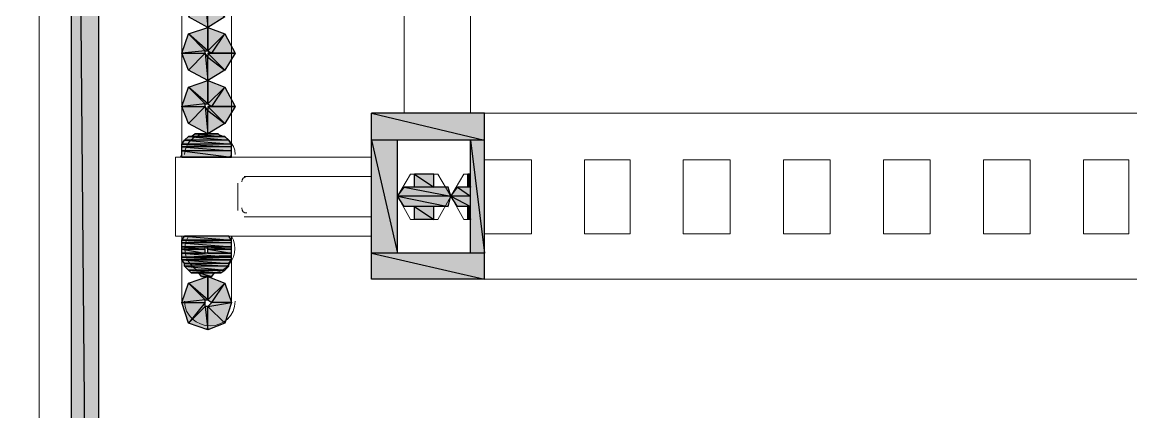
# Model space of a CAD drawing. Header units: millimetres. Extents: x 50 to 186, y -32 to 33.
# Drawn here: x 114.23 to 115.422, y -11.25 to -10.831 of the extents above; entities that cross this region are included whole.
import ezdxf

# ---------------------------------------------------------------- set-up
doc = ezdxf.new("R2010")
doc.units = ezdxf.units.MM
doc.layers.add('Prumada Eletrica', color=40, linetype='Continuous', lineweight=30)

msp = doc.modelspace()

# ---------------------------------------------------------------- hatches: boundary and pattern name
at = {"layer": 'Prumada Eletrica', "true_color": 0x000007}
h = msp.add_hatch(color=7, dxfattribs=at)
h.paths.add_polyline_path([(114.3123, -9.6885), (114.2829, -9.6885), (114.3123, -13.0324)])
h.paths.add_polyline_path([(114.2829, -9.6885), (114.3123, -13.0324), (114.2829, -13.0324)])
h = msp.add_hatch(color=7, dxfattribs=at)
h.paths.add_polyline_path([(114.4087, -10.8255), (114.4268, -10.8073), (114.4296, -10.8367)])
h.paths.add_polyline_path([(114.4268, -10.8073), (114.4296, -10.8367), (114.4296, -10.8115)])
h.paths.add_polyline_path([(114.4296, -10.8367), (114.4296, -10.8115), (114.4478, -10.8255)])
h.paths.add_polyline_path([(114.4296, -10.8115), (114.4478, -10.8255), (114.4296, -10.8073)])
h.paths.add_polyline_path([(114.4478, -10.8255), (114.4296, -10.8073), (114.4589, -10.8073)])
h.paths.add_polyline_path([(114.4296, -10.8073), (114.4589, -10.8073), (114.4338, -10.8073)])
h = msp.add_hatch(color=7, dxfattribs=at)
h.paths.add_polyline_path([(114.4296, -10.8367), (114.4296, -10.8618), (114.4087, -10.8437)])
h.paths.add_polyline_path([(114.4296, -10.8618), (114.4087, -10.8437), (114.4268, -10.8618)])
h.paths.add_polyline_path([(114.4087, -10.8437), (114.4268, -10.8618), (114.4017, -10.8646)])
h.paths.add_polyline_path([(114.4268, -10.8618), (114.4017, -10.8646), (114.4268, -10.8646)])
h.paths.add_polyline_path([(114.4017, -10.8646), (114.4268, -10.8646), (114.4087, -10.8828)])
h = msp.add_hatch(color=7, dxfattribs=at)
h.paths.add_polyline_path([(114.4589, -10.8646), (114.4338, -10.8646), (114.4478, -10.8437)])
h.paths.add_polyline_path([(114.4338, -10.8646), (114.4478, -10.8437), (114.4296, -10.8618)])
h.paths.add_polyline_path([(114.4478, -10.8437), (114.4296, -10.8618), (114.4296, -10.8367)])
h = msp.add_hatch(color=7, dxfattribs=at)
h.paths.add_polyline_path([(114.4087, -10.8828), (114.4268, -10.8646), (114.4296, -10.8939)])
h.paths.add_polyline_path([(114.4268, -10.8646), (114.4296, -10.8939), (114.4296, -10.8688)])
h.paths.add_polyline_path([(114.4296, -10.8939), (114.4296, -10.8688), (114.4478, -10.8828)])
h.paths.add_polyline_path([(114.4296, -10.8688), (114.4478, -10.8828), (114.4296, -10.8646)])
h.paths.add_polyline_path([(114.4478, -10.8828), (114.4296, -10.8646), (114.4589, -10.8646)])
h.paths.add_polyline_path([(114.4296, -10.8646), (114.4589, -10.8646), (114.4338, -10.8646)])
h = msp.add_hatch(color=7, dxfattribs=at)
h.paths.add_polyline_path([(114.4296, -10.8939), (114.4296, -10.9191), (114.4087, -10.9009)])
h.paths.add_polyline_path([(114.4296, -10.9191), (114.4087, -10.9009), (114.4268, -10.9191)])
h.paths.add_polyline_path([(114.4087, -10.9009), (114.4268, -10.9191), (114.4017, -10.9219)])
h.paths.add_polyline_path([(114.4268, -10.9191), (114.4017, -10.9219), (114.4268, -10.9219)])
h.paths.add_polyline_path([(114.4017, -10.9219), (114.4268, -10.9219), (114.4087, -10.94)])
h = msp.add_hatch(color=7, dxfattribs=at)
h.paths.add_polyline_path([(114.4589, -10.9219), (114.4338, -10.9219), (114.4478, -10.9009)])
h.paths.add_polyline_path([(114.4338, -10.9219), (114.4478, -10.9009), (114.4296, -10.9191)])
h.paths.add_polyline_path([(114.4478, -10.9009), (114.4296, -10.9191), (114.4296, -10.8939)])
h = msp.add_hatch(color=7, dxfattribs=at)
h.paths.add_polyline_path([(114.4087, -10.94), (114.4268, -10.9219), (114.4296, -10.9512)])
h.paths.add_polyline_path([(114.4268, -10.9219), (114.4296, -10.9512), (114.4296, -10.9261)])
h.paths.add_polyline_path([(114.4296, -10.9512), (114.4296, -10.9261), (114.4478, -10.94)])
h.paths.add_polyline_path([(114.4296, -10.9261), (114.4478, -10.94), (114.4296, -10.9219)])
h.paths.add_polyline_path([(114.4478, -10.94), (114.4296, -10.9219), (114.4589, -10.9219)])
h.paths.add_polyline_path([(114.4296, -10.9219), (114.4589, -10.9219), (114.4338, -10.9219)])
h = msp.add_hatch(color=7, dxfattribs=at)
h.paths.add_polyline_path([(114.7271, -10.9289), (114.6056, -10.9289), (114.7271, -10.9582)])
h.paths.add_polyline_path([(114.6056, -10.9289), (114.7271, -10.9582), (114.6056, -10.9582)])
h = msp.add_hatch(color=7, dxfattribs=at)
h.paths.add_polyline_path([(114.4478, -10.954), (114.4087, -10.954), (114.452, -10.9582)])
h.paths.add_polyline_path([(114.4087, -10.954), (114.452, -10.9582), (114.4045, -10.9582)])
h = msp.add_hatch(color=7, dxfattribs=at)
h.paths.add_polyline_path([(114.4408, -10.9512), (114.4156, -10.9512), (114.4436, -10.954)])
h.paths.add_polyline_path([(114.4156, -10.9512), (114.4436, -10.954), (114.4115, -10.954)])
h = msp.add_hatch(color=7, dxfattribs=at)
h.paths.add_polyline_path([(114.452, -10.9582), (114.4045, -10.9582), (114.4548, -10.9624)])
h.paths.add_polyline_path([(114.4045, -10.9582), (114.4548, -10.9624), (114.4017, -10.9624)])
h = msp.add_hatch(color=7, dxfattribs=at)
h.paths.add_polyline_path([(114.4548, -10.9624), (114.4017, -10.9624), (114.4548, -10.9652)])
h.paths.add_polyline_path([(114.4017, -10.9624), (114.4548, -10.9652), (114.4017, -10.9652)])
h = msp.add_hatch(color=7, dxfattribs=at)
h.paths.add_polyline_path([(114.4548, -10.9652), (114.4017, -10.9652), (114.4548, -10.9694)])
h.paths.add_polyline_path([(114.4017, -10.9652), (114.4548, -10.9694), (114.4017, -10.9694)])
h = msp.add_hatch(color=7, dxfattribs=at)
h.paths.add_polyline_path([(114.6335, -10.9582), (114.6056, -10.9582), (114.6335, -11.0797)])
h.paths.add_polyline_path([(114.6056, -10.9582), (114.6335, -11.0797), (114.6056, -11.0797)])
h = msp.add_hatch(color=7, dxfattribs=at)
h.paths.add_polyline_path([(114.7271, -10.9582), (114.7118, -10.9582), (114.7271, -11.0797)])
h.paths.add_polyline_path([(114.7118, -10.9582), (114.7271, -11.0797), (114.7118, -11.0797)])
h = msp.add_hatch(color=7, dxfattribs=at)
h.paths.add_polyline_path([(114.4548, -10.9694), (114.4017, -10.9694), (114.4548, -10.9763)])
h.paths.add_polyline_path([(114.4017, -10.9694), (114.4548, -10.9763), (114.4017, -10.9763)])
h.paths.add_polyline_path([(114.4548, -10.9763), (114.4017, -10.9763)])
h.paths.add_polyline_path([(114.4017, -10.9763), (114.4548, -10.9763)])
h = msp.add_hatch(color=7, dxfattribs=at)
h.paths.add_polyline_path([(114.6726, -10.9945), (114.6517, -10.9945), (114.6726, -11.0085)])
h.paths.add_polyline_path([(114.6517, -10.9945), (114.6726, -11.0085), (114.6517, -11.0085)])
h = msp.add_hatch(color=7, dxfattribs=at)
h.paths.add_polyline_path([(114.7118, -10.9945), (114.709, -10.9945), (114.7118, -11.0085)])
h.paths.add_polyline_path([(114.709, -10.9945), (114.7118, -11.0085), (114.709, -11.0085)])
h = msp.add_hatch(color=7, dxfattribs=at)
h.paths.add_polyline_path([(114.688, -11.0085), (114.6405, -11.0085), (114.6908, -11.0182)])
h.paths.add_polyline_path([(114.6405, -11.0085), (114.6908, -11.0182), (114.6335, -11.0182)])
h = msp.add_hatch(color=7, dxfattribs=at)
h.paths.add_polyline_path([(114.7118, -11.0085), (114.6978, -11.0085), (114.7118, -11.0182)])
h.paths.add_polyline_path([(114.6978, -11.0085), (114.7118, -11.0182), (114.6908, -11.0182)])
h = msp.add_hatch(color=7, dxfattribs=at)
h.paths.add_polyline_path([(114.6908, -11.0182), (114.6335, -11.0182), (114.688, -11.0294)])
h.paths.add_polyline_path([(114.6335, -11.0182), (114.688, -11.0294), (114.6405, -11.0294)])
h = msp.add_hatch(color=7, dxfattribs=at)
h.paths.add_polyline_path([(114.7118, -11.0182), (114.6908, -11.0182), (114.7118, -11.0294)])
h.paths.add_polyline_path([(114.6908, -11.0182), (114.7118, -11.0294), (114.6978, -11.0294)])
h = msp.add_hatch(color=7, dxfattribs=at)
h.paths.add_polyline_path([(114.6726, -11.0294), (114.6517, -11.0294), (114.6726, -11.0434)])
h.paths.add_polyline_path([(114.6517, -11.0294), (114.6726, -11.0434), (114.6517, -11.0434)])
h = msp.add_hatch(color=7, dxfattribs=at)
h.paths.add_polyline_path([(114.7118, -11.0294), (114.709, -11.0294), (114.7118, -11.0434)])
h.paths.add_polyline_path([(114.709, -11.0294), (114.7118, -11.0434), (114.709, -11.0434)])
h = msp.add_hatch(color=7, dxfattribs=at)
h.paths.add_polyline_path([(114.452, -11.0615), (114.4045, -11.0615), (114.4548, -11.0657)])
h.paths.add_polyline_path([(114.4045, -11.0615), (114.4548, -11.0657), (114.4017, -11.0657)])
h.paths.add_polyline_path([(114.4548, -11.0657), (114.4017, -11.0657)])
h.paths.add_polyline_path([(114.4017, -11.0657), (114.4548, -11.0657)])
h = msp.add_hatch(color=7, dxfattribs=at)
h.paths.add_polyline_path([(114.4548, -11.0657), (114.4017, -11.0657), (114.4548, -11.0685)])
h.paths.add_polyline_path([(114.4017, -11.0657), (114.4548, -11.0685), (114.4017, -11.0685)])
h = msp.add_hatch(color=7, dxfattribs=at)
h.paths.add_polyline_path([(114.4548, -11.0685), (114.4017, -11.0685), (114.4548, -11.0727)])
h.paths.add_polyline_path([(114.4017, -11.0685), (114.4548, -11.0727), (114.4017, -11.0727)])
h.paths.add_polyline_path([(114.4548, -11.0727), (114.4017, -11.0727)])
h.paths.add_polyline_path([(114.4017, -11.0727), (114.4548, -11.0727)])
h.paths.add_polyline_path([(114.4548, -11.0727), (114.4296, -11.0727)])
h.paths.add_polyline_path([(114.4548, -11.0727), (114.4296, -11.0727)])
h = msp.add_hatch(color=7, dxfattribs=at)
h.paths.add_polyline_path([(114.4268, -11.0727), (114.4017, -11.0727), (114.4268, -11.0755)])
h.paths.add_polyline_path([(114.4017, -11.0727), (114.4268, -11.0755), (114.4017, -11.0755)])
h.paths.add_polyline_path([(114.4268, -11.0755), (114.4017, -11.0755)])
h.paths.add_polyline_path([(114.4017, -11.0755), (114.4268, -11.0755)])
h = msp.add_hatch(color=7, dxfattribs=at)
h.paths.add_polyline_path([(114.4548, -11.0727), (114.4296, -11.0727), (114.4548, -11.0755)])
h.paths.add_polyline_path([(114.4296, -11.0727), (114.4548, -11.0755), (114.4296, -11.0755)])
h = msp.add_hatch(color=7, dxfattribs=at)
h.paths.add_polyline_path([(114.4268, -11.0755), (114.4017, -11.0755), (114.4268, -11.0797)])
h.paths.add_polyline_path([(114.4017, -11.0755), (114.4268, -11.0797), (114.4017, -11.0797)])
h = msp.add_hatch(color=7, dxfattribs=at)
h.paths.add_polyline_path([(114.4548, -11.0797), (114.4017, -11.0797), (114.4548, -11.0839)])
h.paths.add_polyline_path([(114.4017, -11.0797), (114.4548, -11.0839), (114.4017, -11.0839)])
h.paths.add_polyline_path([(114.4548, -11.0839), (114.4017, -11.0839)])
h.paths.add_polyline_path([(114.4017, -11.0839), (114.4548, -11.0839), (114.4548, -11.0825)])
h = msp.add_hatch(color=7, dxfattribs=at)
h.paths.add_polyline_path([(114.4548, -11.0839), (114.4017, -11.0839), (114.4548, -11.0867)])
h.paths.add_polyline_path([(114.4017, -11.0839), (114.4548, -11.0867), (114.4017, -11.0867)])
h.paths.add_polyline_path([(114.4548, -11.0867), (114.4017, -11.0867)])
h.paths.add_polyline_path([(114.4017, -11.0867), (114.4548, -11.0867)])
h = msp.add_hatch(color=7, dxfattribs=at)
h.paths.add_polyline_path([(114.4548, -11.0867), (114.4017, -11.0867), (114.452, -11.0909)])
h.paths.add_polyline_path([(114.4017, -11.0867), (114.452, -11.0909), (114.4045, -11.0909)])
h = msp.add_hatch(color=7, dxfattribs=at)
h.paths.add_polyline_path([(114.4548, -11.0755), (114.4296, -11.0755), (114.4548, -11.0797)])
h.paths.add_polyline_path([(114.4296, -11.0755), (114.4548, -11.0797), (114.4296, -11.0797)])
h = msp.add_hatch(color=7, dxfattribs=at)
h.paths.add_polyline_path([(114.7271, -11.0797), (114.6056, -11.0797), (114.7271, -11.1076)])
h.paths.add_polyline_path([(114.6056, -11.0797), (114.7271, -11.1076), (114.6056, -11.1076)])
h = msp.add_hatch(color=7, dxfattribs=at)
h.paths.add_polyline_path([(114.452, -11.0909), (114.4045, -11.0909), (114.452, -11.0937)])
h.paths.add_polyline_path([(114.4045, -11.0909), (114.452, -11.0937), (114.4045, -11.0937)])
h = msp.add_hatch(color=7, dxfattribs=at)
h.paths.add_polyline_path([(114.452, -11.0937), (114.4045, -11.0937), (114.4478, -11.0979)])
h.paths.add_polyline_path([(114.4045, -11.0937), (114.4478, -11.0979), (114.4087, -11.0979)])
h.paths.add_polyline_path([(114.4478, -11.0979), (114.4087, -11.0979)])
h.paths.add_polyline_path([(114.4087, -11.0979), (114.4478, -11.0979)])
h = msp.add_hatch(color=7, dxfattribs=at)
h.paths.add_polyline_path([(114.4478, -11.0979), (114.4087, -11.0979), (114.4436, -11.1007)])
h.paths.add_polyline_path([(114.4087, -11.0979), (114.4436, -11.1007), (114.4115, -11.1007)])
h.paths.add_polyline_path([(114.4436, -11.1007), (114.4115, -11.1007)])
h.paths.add_polyline_path([(114.4115, -11.1007), (114.4436, -11.1007)])
h = msp.add_hatch(color=7, dxfattribs=at)
h.paths.add_polyline_path([(114.4296, -11.1048), (114.4296, -11.13), (114.4087, -11.1118)])
h.paths.add_polyline_path([(114.4296, -11.13), (114.4087, -11.1118), (114.4268, -11.13)])
h.paths.add_polyline_path([(114.4087, -11.1118), (114.4268, -11.13), (114.4017, -11.1328)])
h.paths.add_polyline_path([(114.4268, -11.13), (114.4017, -11.1328), (114.4268, -11.1328)])
h.paths.add_polyline_path([(114.4017, -11.1328), (114.4268, -11.1328), (114.4087, -11.1551)])
h.paths.add_polyline_path([(114.4268, -11.1328), (114.4087, -11.1551), (114.4268, -11.137)])
h.paths.add_polyline_path([(114.4087, -11.1551), (114.4268, -11.137), (114.4296, -11.1621)])
h.paths.add_polyline_path([(114.4268, -11.137), (114.4296, -11.1621), (114.4296, -11.137)])
h.paths.add_polyline_path([(114.4296, -11.1621), (114.4296, -11.137), (114.4478, -11.1551)])
h = msp.add_hatch(color=7, dxfattribs=at)
h.paths.add_polyline_path([(114.4366, -11.1007), (114.4198, -11.1007), (114.4338, -11.1048)])
h.paths.add_polyline_path([(114.4198, -11.1007), (114.4338, -11.1048), (114.4226, -11.1048)])
h.paths.add_polyline_path([(114.4338, -11.1048), (114.4226, -11.1048), (114.4268, -11.1048)])
h = msp.add_hatch(color=7, dxfattribs=at)
h.paths.add_polyline_path([(114.4548, -11.1328), (114.4338, -11.1328), (114.4478, -11.1118)])
h.paths.add_polyline_path([(114.4338, -11.1328), (114.4478, -11.1118), (114.4296, -11.13)])
h.paths.add_polyline_path([(114.4478, -11.1118), (114.4296, -11.13), (114.4296, -11.1048)])
h = msp.add_hatch(color=7, dxfattribs=at)
h.paths.add_polyline_path([(114.4478, -11.1551), (114.4296, -11.137), (114.4548, -11.1328)])
h.paths.add_polyline_path([(114.4296, -11.137), (114.4548, -11.1328), (114.4338, -11.1328)])

# ---------------------------------------------------------------- linework, layer by layer
at = {"layer": 'Prumada Eletrica', "color": 7, "linetype": 'Continuous', "lineweight": 20, "true_color": 0x000007}
for points in [[(112.3917, -9.3282), (114.248, -9.3282), (114.248, -13.0324), (112.3917, -13.0324)], [(114.248, -9.3282), (116.1001, -9.3282), (116.1001, -13.0324), (114.248, -13.0324)], [(115.1741, -10.9289), (115.7454, -10.9289), (115.7454, -11.1076), (114.6056, -11.1076), (114.6056, -10.9289)], [(114.7271, -11.0588), (114.7774, -11.0588), (114.7774, -10.9791), (114.7271, -10.9791)], [(114.8347, -11.0588), (114.8836, -11.0588), (114.8836, -10.9791), (114.8347, -10.9791)], [(114.9408, -11.0588), (114.9911, -11.0588), (114.9911, -10.9791), (114.9408, -10.9791)], [(115.0484, -11.0588), (115.0987, -11.0588), (115.0987, -10.9791), (115.0484, -10.9791)], [(115.1559, -11.0588), (115.2062, -11.0588), (115.2062, -10.9791), (115.1559, -10.9791)], [(115.2635, -11.0588), (115.3138, -11.0588), (115.3138, -10.9791), (115.2635, -10.9791)], [(115.371, -11.0588), (115.4199, -11.0588), (115.4199, -10.9791), (115.371, -10.9791)], [(114.6475, -10.9945), (114.6335, -11.0182), (114.6475, -11.0434), (114.6768, -11.0434), (114.6908, -11.0182), (114.6768, -10.9945)]]:
    msp.add_lwpolyline(points, close=True, dxfattribs=at)
for points in [[(114.3123, -13.0324), (114.3123, -9.4748), (114.3123, -9.4748)], [(114.248, -9.553), (114.248, -13.0324), (112.3917, -13.0324), (112.3917, -9.553)], [(116.1001, -9.553), (116.1001, -13.0324), (114.248, -13.0324), (114.248, -9.553)], [(114.2829, -9.6885), (114.2829, -13.0324), (114.3123, -13.0324), (114.269, -13.0324)], [(114.4017, -10.9763), (114.4017, -10.0685), (114.4017, -10.0685)], [(114.4548, -10.0685), (114.4548, -10.9763), (114.4548, -10.9763)], [(114.7118, -10.9289), (114.7118, -10.5866), (114.7118, -10.5866)], [(114.6405, -10.9289), (114.6405, -10.8157), (114.7118, -10.8157)], [(114.7271, -10.9289), (114.7271, -11.1076), (114.7271, -11.1076)], [(114.4338, -10.9512), (114.4296, -10.9512), (114.4268, -10.9512)], [(114.7118, -10.9582), (114.6335, -10.9582), (114.6335, -11.0797), (114.7118, -11.0797)], [(114.7118, -10.9582), (114.7118, -11.0797), (114.7118, -11.0797)], [(114.6056, -10.9763), (114.3947, -10.9763), (114.3947, -11.0615), (114.6056, -11.0615)], [(114.3947, -10.9763), (114.4981, -10.9763), (114.4981, -10.9763)], [(114.4017, -10.9763), (114.4003, -10.9749), (114.4003, -10.9749)], [(114.4548, -10.9763), (114.4534, -10.9749), (114.4534, -10.9749)], [(114.4687, -10.9973), (114.6056, -10.9973), (114.6056, -10.9973)], [(114.6517, -10.9945), (114.6517, -11.0085), (114.6517, -11.0085)], [(114.6726, -10.9945), (114.6726, -11.0085), (114.6726, -11.0085)], [(114.7118, -10.9945), (114.7048, -10.9945), (114.6908, -11.0182), (114.7048, -11.0434), (114.7118, -11.0434)], [(114.7048, -10.9945), (114.709, -10.9945), (114.709, -11.0085)], [(114.4617, -11.0336), (114.4617, -11.0043), (114.4617, -11.0043)], [(114.6405, -11.0085), (114.6517, -11.0085), (114.6517, -11.0085)], [(114.6726, -11.0085), (114.688, -11.0085), (114.688, -11.0085)], [(114.6978, -11.0085), (114.709, -11.0085), (114.709, -11.0085)], [(114.6405, -11.0294), (114.6517, -11.0294), (114.6517, -11.0294)], [(114.6517, -11.0294), (114.6517, -11.0434), (114.6517, -11.0434)], [(114.6726, -11.0294), (114.6726, -11.0434), (114.6726, -11.0434)], [(114.6726, -11.0294), (114.688, -11.0294), (114.688, -11.0294)], [(114.6978, -11.0294), (114.709, -11.0294), (114.709, -11.0294)], [(114.709, -11.0294), (114.709, -11.0434), (114.709, -11.0434)], [(114.6056, -11.0406), (114.4687, -11.0406), (114.4687, -11.0406)], [(114.4017, -11.1328), (114.4017, -11.0615), (114.4017, -11.0615)], [(114.4548, -11.0615), (114.4548, -11.1328), (114.4548, -11.1328)], [(114.4296, -11.0755), (114.4282, -11.0741), (114.4282, -11.0741)], [(114.4296, -11.1621), (114.4282, -11.1607), (114.4282, -11.1607)]]:
    msp.add_lwpolyline(points, dxfattribs=at)
at = {"layer": 'Prumada Eletrica', "color": 7, "linetype": 'Continuous', "lineweight": -2, "true_color": 0x000007}
for points in [[(114.3123, -9.6885), (114.2829, -9.6885), (114.3123, -13.0324)], [(114.2829, -9.6885), (114.3123, -13.0324), (114.2829, -13.0324)], [(114.4087, -10.8255), (114.4268, -10.8073), (114.4296, -10.8367)], [(114.4268, -10.8073), (114.4296, -10.8367), (114.4296, -10.8115)], [(114.4296, -10.8367), (114.4296, -10.8115), (114.4478, -10.8255)], [(114.4087, -10.8437), (114.4268, -10.8618), (114.4017, -10.8646)], [(114.4296, -10.8367), (114.4296, -10.8618), (114.4087, -10.8437)], [(114.4296, -10.8618), (114.4087, -10.8437), (114.4268, -10.8618)], [(114.4478, -10.8437), (114.4296, -10.8618), (114.4296, -10.8367)], [(114.4338, -10.8646), (114.4478, -10.8437), (114.4296, -10.8618)], [(114.4589, -10.8646), (114.4338, -10.8646), (114.4478, -10.8437)], [(114.4268, -10.8618), (114.4017, -10.8646), (114.4268, -10.8646)], [(114.4017, -10.8646), (114.4268, -10.8646), (114.4087, -10.8828)], [(114.4087, -10.8828), (114.4268, -10.8646), (114.4296, -10.8939)], [(114.4268, -10.8646), (114.4296, -10.8939), (114.4296, -10.8688)], [(114.4296, -10.8688), (114.4478, -10.8828), (114.4296, -10.8646)], [(114.4478, -10.8828), (114.4296, -10.8646), (114.4589, -10.8646)], [(114.4296, -10.8646), (114.4589, -10.8646), (114.4338, -10.8646)], [(114.4296, -10.8939), (114.4296, -10.8688), (114.4478, -10.8828)], [(114.4296, -10.8939), (114.4296, -10.9191), (114.4087, -10.9009)], [(114.4478, -10.9009), (114.4296, -10.9191), (114.4296, -10.8939)], [(114.4087, -10.9009), (114.4268, -10.9191), (114.4017, -10.9219)], [(114.4296, -10.9191), (114.4087, -10.9009), (114.4268, -10.9191)], [(114.4338, -10.9219), (114.4478, -10.9009), (114.4296, -10.9191)], [(114.4589, -10.9219), (114.4338, -10.9219), (114.4478, -10.9009)], [(114.4268, -10.9191), (114.4017, -10.9219), (114.4268, -10.9219)], [(114.4017, -10.9219), (114.4268, -10.9219), (114.4087, -10.94)], [(114.4087, -10.94), (114.4268, -10.9219), (114.4296, -10.9512)], [(114.4268, -10.9219), (114.4296, -10.9512), (114.4296, -10.9261)], [(114.4296, -10.9261), (114.4478, -10.94), (114.4296, -10.9219)], [(114.4478, -10.94), (114.4296, -10.9219), (114.4589, -10.9219)], [(114.4296, -10.9219), (114.4589, -10.9219), (114.4338, -10.9219)], [(114.4296, -10.9512), (114.4296, -10.9261), (114.4478, -10.94)], [(114.7271, -10.9289), (114.6056, -10.9289), (114.7271, -10.9582)], [(114.6056, -10.9289), (114.7271, -10.9582), (114.6056, -10.9582)], [(114.4087, -10.954), (114.452, -10.9582), (114.4045, -10.9582)], [(114.4115, -10.954), (114.4478, -10.954), (114.4087, -10.954)], [(114.4478, -10.954), (114.4087, -10.954), (114.452, -10.9582)], [(114.4156, -10.9512), (114.4436, -10.954), (114.4115, -10.954)], [(114.4436, -10.954), (114.4115, -10.954), (114.4478, -10.954)], [(114.4198, -10.9512), (114.4408, -10.9512), (114.4156, -10.9512)], [(114.4408, -10.9512), (114.4156, -10.9512), (114.4436, -10.954)], [(114.4268, -10.9512), (114.4366, -10.9512), (114.4198, -10.9512)], [(114.4366, -10.9512), (114.4198, -10.9512), (114.4408, -10.9512)], [(114.4338, -10.9512), (114.4268, -10.9512), (114.4366, -10.9512)], [(114.4045, -10.9582), (114.4548, -10.9624), (114.4017, -10.9624)], [(114.4548, -10.9624), (114.4017, -10.9624), (114.4548, -10.9652)], [(114.4017, -10.9624), (114.4548, -10.9652), (114.4017, -10.9652)], [(114.4548, -10.9652), (114.4017, -10.9652), (114.4548, -10.9694)], [(114.4017, -10.9652), (114.4548, -10.9694), (114.4017, -10.9694)], [(114.452, -10.9582), (114.4045, -10.9582), (114.4548, -10.9624)], [(114.6335, -10.9582), (114.6056, -10.9582), (114.6335, -11.0797)], [(114.6056, -10.9582), (114.6335, -11.0797), (114.6056, -11.0797)], [(114.7271, -10.9582), (114.7118, -10.9582), (114.7271, -11.0797)], [(114.7118, -10.9582), (114.7271, -11.0797), (114.7118, -11.0797)], [(114.4548, -10.9694), (114.4017, -10.9694), (114.4548, -10.9763)], [(114.4017, -10.9694), (114.4548, -10.9763), (114.4017, -10.9763)], [(114.4548, -10.9763), (114.4017, -10.9763)], [(114.4017, -10.9763), (114.4548, -10.9763), (114.4548, -10.9763)], [(114.6726, -10.9945), (114.6517, -10.9945), (114.6726, -11.0085)], [(114.6517, -10.9945), (114.6726, -11.0085), (114.6517, -11.0085)], [(114.7118, -10.9945), (114.709, -10.9945), (114.7118, -11.0085)], [(114.709, -10.9945), (114.7118, -11.0085), (114.709, -11.0085)], [(114.6405, -11.0085), (114.6908, -11.0182), (114.6335, -11.0182)], [(114.688, -11.0085), (114.6405, -11.0085), (114.6908, -11.0182)], [(114.6978, -11.0085), (114.7118, -11.0182), (114.6908, -11.0182)], [(114.7118, -11.0085), (114.6978, -11.0085), (114.7118, -11.0182)], [(114.6908, -11.0182), (114.6335, -11.0182), (114.688, -11.0294)], [(114.6335, -11.0182), (114.688, -11.0294), (114.6405, -11.0294)], [(114.7118, -11.0182), (114.6908, -11.0182), (114.7118, -11.0294)], [(114.6908, -11.0182), (114.7118, -11.0294), (114.6978, -11.0294)], [(114.6726, -11.0294), (114.6517, -11.0294), (114.6726, -11.0434)], [(114.6517, -11.0294), (114.6726, -11.0434), (114.6517, -11.0434)], [(114.7118, -11.0294), (114.709, -11.0294), (114.7118, -11.0434)], [(114.709, -11.0294), (114.7118, -11.0434), (114.709, -11.0434)], [(114.4045, -11.0615), (114.4548, -11.0657), (114.4017, -11.0657)], [(114.452, -11.0615), (114.4045, -11.0615), (114.4548, -11.0657)], [(114.4548, -11.0657), (114.4017, -11.0657)], [(114.4017, -11.0657), (114.4548, -11.0657), (114.4548, -11.0657)], [(114.4548, -11.0657), (114.4017, -11.0657), (114.4548, -11.0685)], [(114.4017, -11.0657), (114.4548, -11.0685), (114.4017, -11.0685)], [(114.4548, -11.0685), (114.4017, -11.0685), (114.4548, -11.0727)], [(114.4017, -11.0685), (114.4548, -11.0727), (114.4017, -11.0727)], [(114.4548, -11.0727), (114.4017, -11.0727)], [(114.4017, -11.0727), (114.4548, -11.0727), (114.4548, -11.0727)], [(114.4017, -11.0727), (114.4268, -11.0727), (114.4268, -11.0727)], [(114.4268, -11.0727), (114.4268, -11.0727), (114.4017, -11.0727)], [(114.4017, -11.0727), (114.4268, -11.0727), (114.4268, -11.0727)], [(114.4268, -11.0727), (114.4268, -11.0727), (114.4017, -11.0727)], [(114.4017, -11.0727), (114.4268, -11.0727), (114.4268, -11.0727)], [(114.4268, -11.0727), (114.4268, -11.0727), (114.4017, -11.0727)], [(114.4017, -11.0727), (114.4268, -11.0727), (114.4268, -11.0727)], [(114.4268, -11.0727), (114.4268, -11.0727), (114.4017, -11.0727)], [(114.4017, -11.0727), (114.4268, -11.0727), (114.4268, -11.0727)], [(114.4268, -11.0727), (114.4268, -11.0727), (114.4017, -11.0727)], [(114.4268, -11.0727), (114.4017, -11.0727), (114.4268, -11.0755)], [(114.4017, -11.0727), (114.4268, -11.0755), (114.4017, -11.0755)], [(114.4548, -11.0727), (114.4548, -11.0727), (114.4296, -11.0727)], [(114.4548, -11.0727), (114.4296, -11.0727)], [(114.4296, -11.0727), (114.4548, -11.0727), (114.4548, -11.0727)], [(114.4548, -11.0727), (114.4548, -11.0727), (114.4296, -11.0727)], [(114.4296, -11.0727), (114.4548, -11.0727), (114.4548, -11.0727)], [(114.4548, -11.0727), (114.4548, -11.0727), (114.4296, -11.0727)], [(114.4296, -11.0727), (114.4548, -11.0727), (114.4548, -11.0727)], [(114.4548, -11.0727), (114.4548, -11.0727), (114.4296, -11.0727)], [(114.4296, -11.0727), (114.4548, -11.0727), (114.4548, -11.0727)], [(114.4548, -11.0727), (114.4548, -11.0727), (114.4296, -11.0727)], [(114.4548, -11.0727), (114.4296, -11.0727), (114.4548, -11.0755)], [(114.4296, -11.0727), (114.4548, -11.0755), (114.4296, -11.0755)], [(114.4268, -11.0755), (114.4017, -11.0755)], [(114.4017, -11.0755), (114.4268, -11.0755), (114.4268, -11.0755)], [(114.4017, -11.0755), (114.4268, -11.0755), (114.4268, -11.0755)], [(114.4268, -11.0755), (114.4268, -11.0755), (114.4017, -11.0755)], [(114.4017, -11.0755), (114.4268, -11.0755), (114.4268, -11.0755)], [(114.4268, -11.0755), (114.4268, -11.0755), (114.4017, -11.0755)], [(114.4017, -11.0755), (114.4268, -11.0755), (114.4268, -11.0755)], [(114.4268, -11.0755), (114.4268, -11.0755), (114.4017, -11.0755)], [(114.4268, -11.0755), (114.4017, -11.0755)], [(114.4017, -11.0755), (114.4268, -11.0755), (114.4268, -11.0755)], [(114.4017, -11.0755), (114.4268, -11.0755), (114.4268, -11.0755)], [(114.4268, -11.0755), (114.4268, -11.0755), (114.4017, -11.0755)], [(114.4017, -11.0755), (114.4268, -11.0755), (114.4268, -11.0755)], [(114.4268, -11.0755), (114.4268, -11.0755), (114.4017, -11.0755)], [(114.4268, -11.0755), (114.4017, -11.0755), (114.4268, -11.0797)], [(114.4017, -11.0755), (114.4268, -11.0797), (114.4017, -11.0797)], [(114.4017, -11.0797), (114.4268, -11.0797), (114.4268, -11.0797)], [(114.4268, -11.0797), (114.4268, -11.0797), (114.4017, -11.0797)], [(114.4017, -11.0797), (114.4268, -11.0797), (114.4268, -11.0797)], [(114.4268, -11.0797), (114.4268, -11.0797), (114.4017, -11.0797)], [(114.4017, -11.0797), (114.4268, -11.0797), (114.4268, -11.0797)], [(114.4268, -11.0797), (114.4268, -11.0797), (114.4017, -11.0797)], [(114.4017, -11.0797), (114.4268, -11.0797), (114.4268, -11.0797)], [(114.4268, -11.0797), (114.4268, -11.0797), (114.4017, -11.0797)], [(114.4548, -11.0797), (114.4017, -11.0797), (114.4548, -11.0839)], [(114.4017, -11.0797), (114.4548, -11.0839), (114.4017, -11.0839)], [(114.4017, -11.0839), (114.4548, -11.0839), (114.4548, -11.0825)], [(114.4548, -11.0839), (114.4017, -11.0839)], [(114.4548, -11.0839), (114.4017, -11.0839), (114.4548, -11.0867)], [(114.4017, -11.0839), (114.4548, -11.0867), (114.4017, -11.0867)], [(114.4548, -11.0867), (114.4017, -11.0867)], [(114.4017, -11.0867), (114.4548, -11.0867), (114.4548, -11.0867)], [(114.4548, -11.0867), (114.4017, -11.0867), (114.452, -11.0909)], [(114.4017, -11.0867), (114.452, -11.0909), (114.4045, -11.0909)], [(114.4296, -11.0755), (114.4548, -11.0755), (114.4548, -11.0755)], [(114.4548, -11.0755), (114.4548, -11.0755), (114.4296, -11.0755)], [(114.4548, -11.0755), (114.4296, -11.0755)], [(114.4296, -11.0755), (114.4548, -11.0755), (114.4338, -11.0755)], [(114.4338, -11.0755), (114.4548, -11.0755), (114.4296, -11.0755)], [(114.4296, -11.0755), (114.4548, -11.0755), (114.4548, -11.0755)], [(114.4548, -11.0755), (114.4548, -11.0755), (114.4296, -11.0755)], [(114.4296, -11.0755), (114.4548, -11.0755), (114.4548, -11.0755)], [(114.4548, -11.0755), (114.4548, -11.0755), (114.4296, -11.0755)], [(114.4548, -11.0755), (114.4296, -11.0755)], [(114.4296, -11.0755), (114.4548, -11.0755), (114.4548, -11.0755)], [(114.4548, -11.0755), (114.4296, -11.0755), (114.4548, -11.0797)], [(114.4296, -11.0755), (114.4548, -11.0797), (114.4296, -11.0797)], [(114.4296, -11.0797), (114.4548, -11.0797), (114.4548, -11.0797)], [(114.4548, -11.0797), (114.4548, -11.0797), (114.4296, -11.0797)], [(114.4296, -11.0797), (114.4548, -11.0797), (114.4548, -11.0797)], [(114.4548, -11.0797), (114.4548, -11.0797), (114.4296, -11.0797)], [(114.4296, -11.0797), (114.4548, -11.0797), (114.4548, -11.0797)], [(114.4548, -11.0797), (114.4548, -11.0797), (114.4296, -11.0797)], [(114.4296, -11.0797), (114.4548, -11.0797), (114.4548, -11.0797)], [(114.4548, -11.0797), (114.4548, -11.0797), (114.4296, -11.0797)], [(114.4548, -11.0755), (114.4338, -11.0755)], [(114.7271, -11.0797), (114.6056, -11.0797), (114.7271, -11.1076)], [(114.6056, -11.0797), (114.7271, -11.1076), (114.6056, -11.1076)], [(114.452, -11.0909), (114.4045, -11.0909), (114.452, -11.0937)], [(114.4045, -11.0909), (114.452, -11.0937), (114.4045, -11.0937)], [(114.452, -11.0937), (114.4045, -11.0937), (114.4478, -11.0979)], [(114.4045, -11.0937), (114.4478, -11.0979), (114.4087, -11.0979)], [(114.4478, -11.0979), (114.4087, -11.0979)], [(114.4087, -11.0979), (114.4478, -11.0979), (114.4478, -11.0979)], [(114.4478, -11.0979), (114.4087, -11.0979), (114.4436, -11.1007)], [(114.4087, -11.0979), (114.4436, -11.1007), (114.4115, -11.1007)], [(114.4296, -11.1048), (114.4296, -11.13), (114.4087, -11.1118)], [(114.4436, -11.1007), (114.4115, -11.1007)], [(114.4115, -11.1007), (114.4436, -11.1007), (114.4436, -11.1007)], [(114.4436, -11.1007), (114.4115, -11.1007), (114.4408, -11.1007)], [(114.4115, -11.1007), (114.4408, -11.1007), (114.4156, -11.1007)], [(114.4408, -11.1007), (114.4156, -11.1007), (114.4366, -11.1007)], [(114.4156, -11.1007), (114.4366, -11.1007), (114.4198, -11.1007)], [(114.4366, -11.1007), (114.4198, -11.1007), (114.4338, -11.1048)], [(114.4198, -11.1007), (114.4338, -11.1048), (114.4226, -11.1048)], [(114.4338, -11.1048), (114.4226, -11.1048), (114.4268, -11.1048)], [(114.4226, -11.1048), (114.4338, -11.1048), (114.4338, -11.1048)], [(114.4338, -11.1048), (114.4338, -11.1048), (114.4226, -11.1048)], [(114.4478, -11.1118), (114.4296, -11.13), (114.4296, -11.1048)], [(114.4087, -11.1118), (114.4268, -11.13), (114.4017, -11.1328)], [(114.4296, -11.13), (114.4087, -11.1118), (114.4268, -11.13)], [(114.4338, -11.1328), (114.4478, -11.1118), (114.4296, -11.13)], [(114.4548, -11.1328), (114.4338, -11.1328), (114.4478, -11.1118)], [(114.4268, -11.13), (114.4017, -11.1328), (114.4268, -11.1328)], [(114.4017, -11.1328), (114.4268, -11.1328), (114.4087, -11.1551)], [(114.4268, -11.1328), (114.4087, -11.1551), (114.4268, -11.137)], [(114.4478, -11.1551), (114.4296, -11.137), (114.4548, -11.1328)], [(114.4296, -11.137), (114.4548, -11.1328), (114.4338, -11.1328)], [(114.4087, -11.1551), (114.4268, -11.137), (114.4296, -11.1621)], [(114.4268, -11.137), (114.4296, -11.1621), (114.4296, -11.137)], [(114.4296, -11.1621), (114.4296, -11.137), (114.4478, -11.1551)]]:
    msp.add_lwpolyline(points, close=True, dxfattribs=at)
at = {"layer": 'Prumada Eletrica', "color": 7, "linetype": 'Continuous', "lineweight": 20, "true_color": 0x000007}
for points in [[(114.4282, -10.9512), (114.4156, -10.9512), (114.4045, -10.961), (114.4045, -10.9736)], [(114.4589, -10.9736), (114.4589, -10.961), (114.4478, -10.9512), (114.4352, -10.9512)], [(114.4715, -10.9973), (114.4687, -10.9973), (114.4659, -11.0001), (114.4659, -11.0029)], [(114.4659, -11.0308), (114.4659, -11.035), (114.4687, -11.0364), (114.4715, -11.0364)], [(114.4045, -11.1314), (114.4045, -11.1467), (114.417, -11.1579), (114.4324, -11.1579)], [(114.4324, -11.1579), (114.4464, -11.1579), (114.4589, -11.1467), (114.4589, -11.1314)]]:
    msp.add_open_spline(points, degree=3, dxfattribs=at)
msp.add_open_spline([(114.4087, -11.0615), (114.4017, -11.0727), (114.4045, -11.0867), (114.4142, -11.0951), (114.4142, -11.0951), (114.424, -11.1034), (114.4394, -11.1034), (114.4492, -11.0951), (114.4492, -11.0951), (114.4589, -11.0867), (114.4617, -11.0727), (114.4548, -11.0615)], degree=3, knots=[0, 0, 0, 0, 0.083333, 0.083333, 0.083333, 0.083334, 0.166667, 0.166667, 0.166667, 0.166668, 1, 1, 1, 1], dxfattribs=at)

doc.saveas('drawing.dxf')
